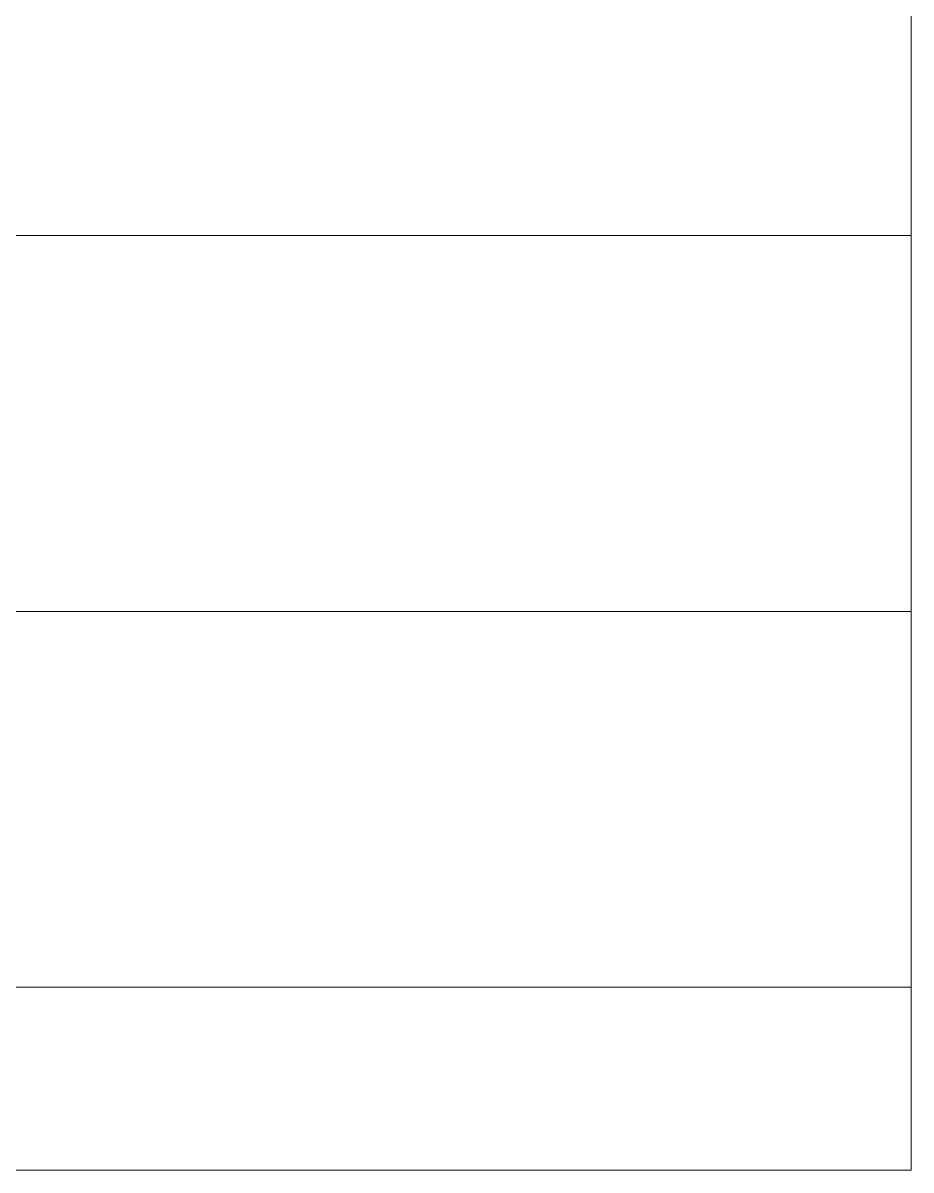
# Model space of a CAD drawing. Header units: inches. Extents: x 11017527 to 11245450, y -2821070 to -2693013.
# Drawn here: x 11230505 to 11245450, y -2772611 to -2753310 of the extents above; entities that cross this region are included whole.
import ezdxf

# ---------------------------------------------------------------- set-up
doc = ezdxf.new("R2010")
doc.units = ezdxf.units.IN
doc.header["$LTSCALE"] = 0.5
doc.header["$MEASUREMENT"] = 0
doc.layers.add('S-SHEET', color=251, linetype='Continuous', lineweight=0)

msp = doc.modelspace()

# ---------------------------------------------------------------- linework, layer by layer
at = {"layer": 'S-SHEET'}
for p, q in [((11187769.912, -2756887.557, 0.003), (11245449.902, -2756887.557, 0.003)), ((11187769.912, -2763211.317, 0.004), (11245449.902, -2763211.317, 0.004)), ((11187769.912, -2769535.077, 0.006), (11245449.902, -2769535.077, 0.006)), ((11187769.912, -2772611.23, -0.007), (11245449.902, -2772611.23, -0.007))]:
    msp.add_line(p, q, dxfattribs=at)
msp.add_lwpolyline([(11245449.902, -2772611.23), (11187769.912, -2772611.23), (11187769.912, -2725268.754), (11245449.902, -2725268.754)], close=True, dxfattribs=at)

doc.saveas('drawing.dxf')
